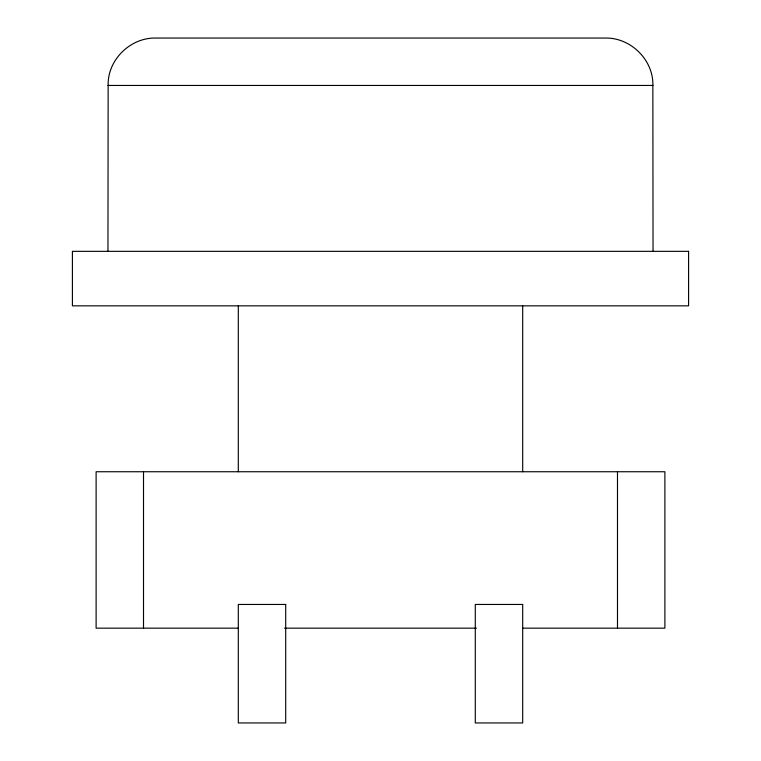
<?xml version="1.0" encoding="UTF-8"?>
<svg xmlns="http://www.w3.org/2000/svg" width="761" height="761" viewBox="0 0 761 761"><rect width="100%" height="100%" fill="white"/><g stroke="black" fill="none" stroke-linecap="round" stroke-linejoin="round"><path stroke-width="1.14" d="M107.957 251.339L108.148 85.451C107.377 60.09 130.141 37.679 155.358 38.05L605.642 38.05C630.859 37.679 653.623 60.09 652.852 85.451L653.043 251.339M107.957 85.451L653.043 85.451M238.307 628.158L96.114 628.158L96.114 471.744L664.886 471.744L664.886 628.158L522.693 628.158M284.519 628.158L476.481 628.158M617.485 471.744L617.485 628.158M522.693 305.846L522.693 471.744M238.307 305.846L238.307 471.744M143.515 471.744L143.515 628.158M688.591 251.339L72.409 251.339L72.409 305.846L688.591 305.846L688.591 251.339M285.708 604.453L238.307 604.453L238.307 722.95L285.708 722.95L285.708 604.453M522.693 604.453L475.292 604.453L475.292 722.95L522.693 722.95L522.693 604.453"/></g></svg>
